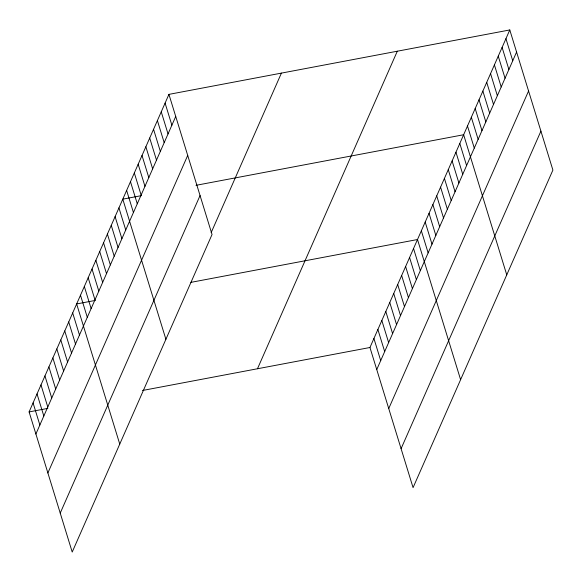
<?xml version="1.0" encoding="UTF-8"?>
<svg xmlns="http://www.w3.org/2000/svg" width="582" height="582" viewBox="0 0 582 582"><rect width="100%" height="100%" fill="white"/><g stroke="black" fill="none" stroke-linecap="round" stroke-linejoin="round"><path stroke-width="0.87" d="M168.933 94.371L212.044 234.502L72.212 552.049L29.1 411.918L168.933 94.371L509.788 29.951L552.9 170.082L413.067 487.629L369.956 347.498L509.788 29.951M35.895 434.012L175.728 116.458M47.877 472.962L187.71 155.409M60.23 513.098L200.055 195.545M211.15 232.676L281.412 73.106M257.477 368.755L397.31 51.209M376.75 369.592L516.583 52.038M388.74 408.542L528.572 90.988M401.085 448.678L540.918 131.125M141.535 195.617L122.787 199.16L165.899 339.291M195.988 185.323L463.643 134.74L506.755 274.871M95.39 300.407L76.642 303.95L119.754 444.081M190.881 282.365L417.498 239.529L460.609 379.66M29.1 411.918L47.848 408.375M142.459 390.493L369.956 347.498M505.947 38.681L512.742 60.768M502.099 47.411L508.894 69.505M498.25 56.148L505.052 78.235M494.409 64.878L501.204 86.965M490.561 73.608L497.355 95.703M486.719 82.346L493.514 104.433M482.871 91.076L489.666 113.17M479.03 99.813L485.825 121.9M475.181 108.543L481.976 130.63M471.333 117.273L478.135 139.367M467.492 126.01L474.286 148.097M459.802 143.47L466.597 165.564M455.953 152.208L462.748 174.294M452.112 160.938L458.907 183.024M448.264 169.668L455.059 191.762M444.415 178.405L451.217 200.492M440.574 187.135L447.369 209.229M436.726 195.872L443.52 217.959M432.884 204.602L439.679 226.689M429.036 213.332L435.831 235.426M425.195 222.069L431.989 244.156M421.346 230.799L428.141 252.886M413.54 248.529L420.335 270.615M409.575 257.528L416.37 279.615M405.618 266.527L412.412 288.614M401.653 275.519L408.448 297.613M397.688 284.518L404.49 306.605M393.73 293.517L400.525 315.604M389.765 302.516L396.56 324.603M385.808 311.508L392.603 333.602M381.843 320.507L388.638 342.594M377.885 329.507L384.68 351.593M373.92 338.506L380.715 360.593M165.084 103.101L171.879 125.188M161.243 111.831L168.038 133.925M157.395 120.569L164.189 142.655M153.553 129.299L160.348 151.385M149.705 138.029L156.5 160.123M145.856 146.766L152.659 168.853M142.015 155.496L148.81 177.59M138.167 164.233L144.962 186.32M134.326 172.963L141.12 195.05M130.477 181.693L137.272 203.787M126.636 190.43L133.431 212.517M118.939 207.89L125.741 229.985M115.098 216.628L121.893 238.715M111.249 225.358L118.044 247.445M107.408 234.088L114.203 256.182M103.56 242.825L110.354 264.912M99.718 251.555L106.513 273.649M95.87 260.292L102.665 282.379M92.021 269.022L98.816 291.109M88.18 277.752L94.975 299.846M84.332 286.49L91.127 308.576M80.491 295.22L87.285 317.306M72.685 312.949L79.479 335.036M68.72 321.948L75.514 344.035M64.755 330.947L71.55 353.034M60.797 339.939L67.592 362.033M56.832 348.938L63.627 371.025M52.875 357.937L59.67 380.024M48.91 366.936L55.705 389.023M44.945 375.928L51.74 398.023M40.987 384.928L47.782 407.014M37.022 393.927L43.817 416.014M33.065 402.926L39.86 425.013"/></g></svg>
